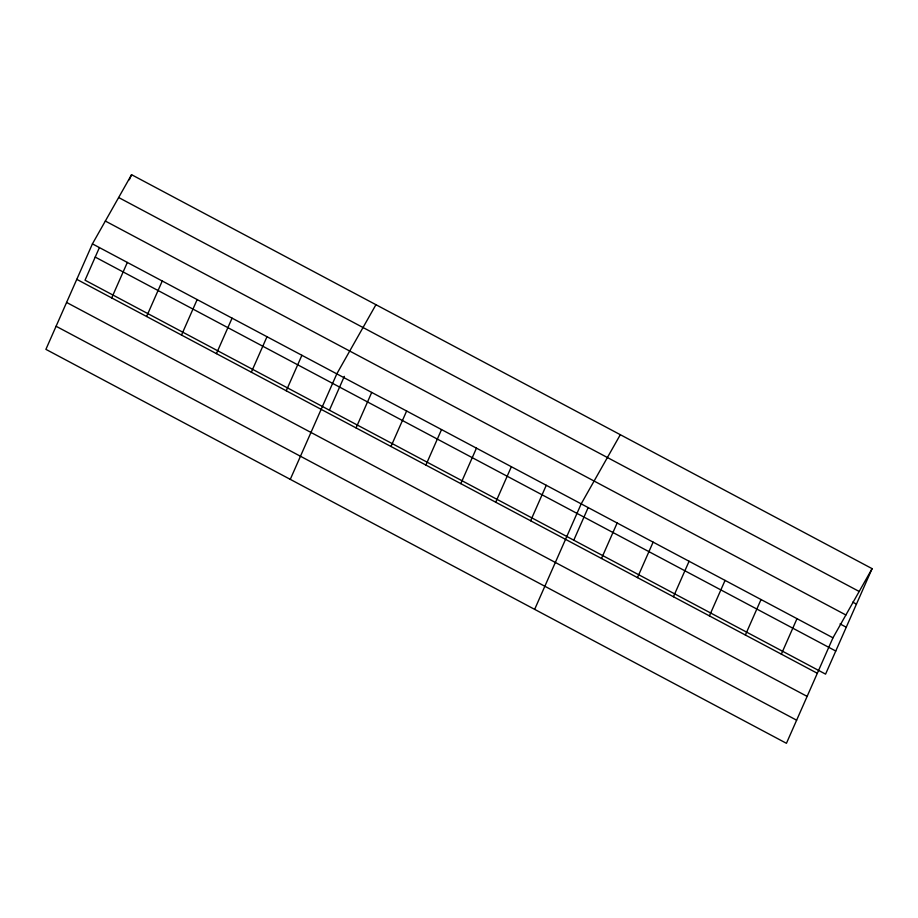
<?xml version="1.0" encoding="UTF-8"?>
<svg xmlns="http://www.w3.org/2000/svg" width="918" height="918" viewBox="0 0 918 918"><rect width="100%" height="100%" fill="white"/><g stroke="black" fill="none" stroke-linecap="round" stroke-linejoin="round"><path stroke-width="1.38" d="M92.431 243.867L45.9 349.356L786.439 743.305L832.97 637.803L872.1 568.644L131.561 174.695L92.431 243.867L832.97 637.803M99.419 247.562L85.03 280.197L825.569 674.133L872.1 568.644M129.323 179.767L131.561 174.695M111.698 297.914L127.338 262.433M146.605 316.481L162.256 281.011M181.512 335.059L197.163 299.578M216.43 353.625L232.07 318.156M251.337 372.203L266.989 336.722M286.244 390.77L301.896 355.289M290.272 479.368L336.803 373.867L375.944 304.696M329.413 410.197L344.33 376.369M356.069 427.914L371.721 392.434M390.976 446.492L406.628 411.012M425.895 465.059L441.535 429.578M460.802 483.625L476.453 448.156M495.72 502.203L511.36 466.723M530.627 520.77L546.267 485.301M534.655 609.368L581.186 503.867L620.316 434.696M573.784 540.197L588.174 507.562M601.508 558.477L617.148 522.996M637.471 577.617L653.123 542.136M673.445 596.746L689.085 561.265M709.407 615.886L725.059 580.405M745.382 635.015L761.033 599.534M781.344 654.155L796.996 618.675M118.651 197.519L859.191 591.467M852.73 602.139L856.448 604.113M105.34 221.043L845.88 614.98M840.062 623.919L846.258 627.224M95.22 257.086L835.759 651.034M76.779 279.347L817.318 673.284M66.589 302.447L807.129 696.395M56.09 326.257L796.629 720.194"/></g></svg>
